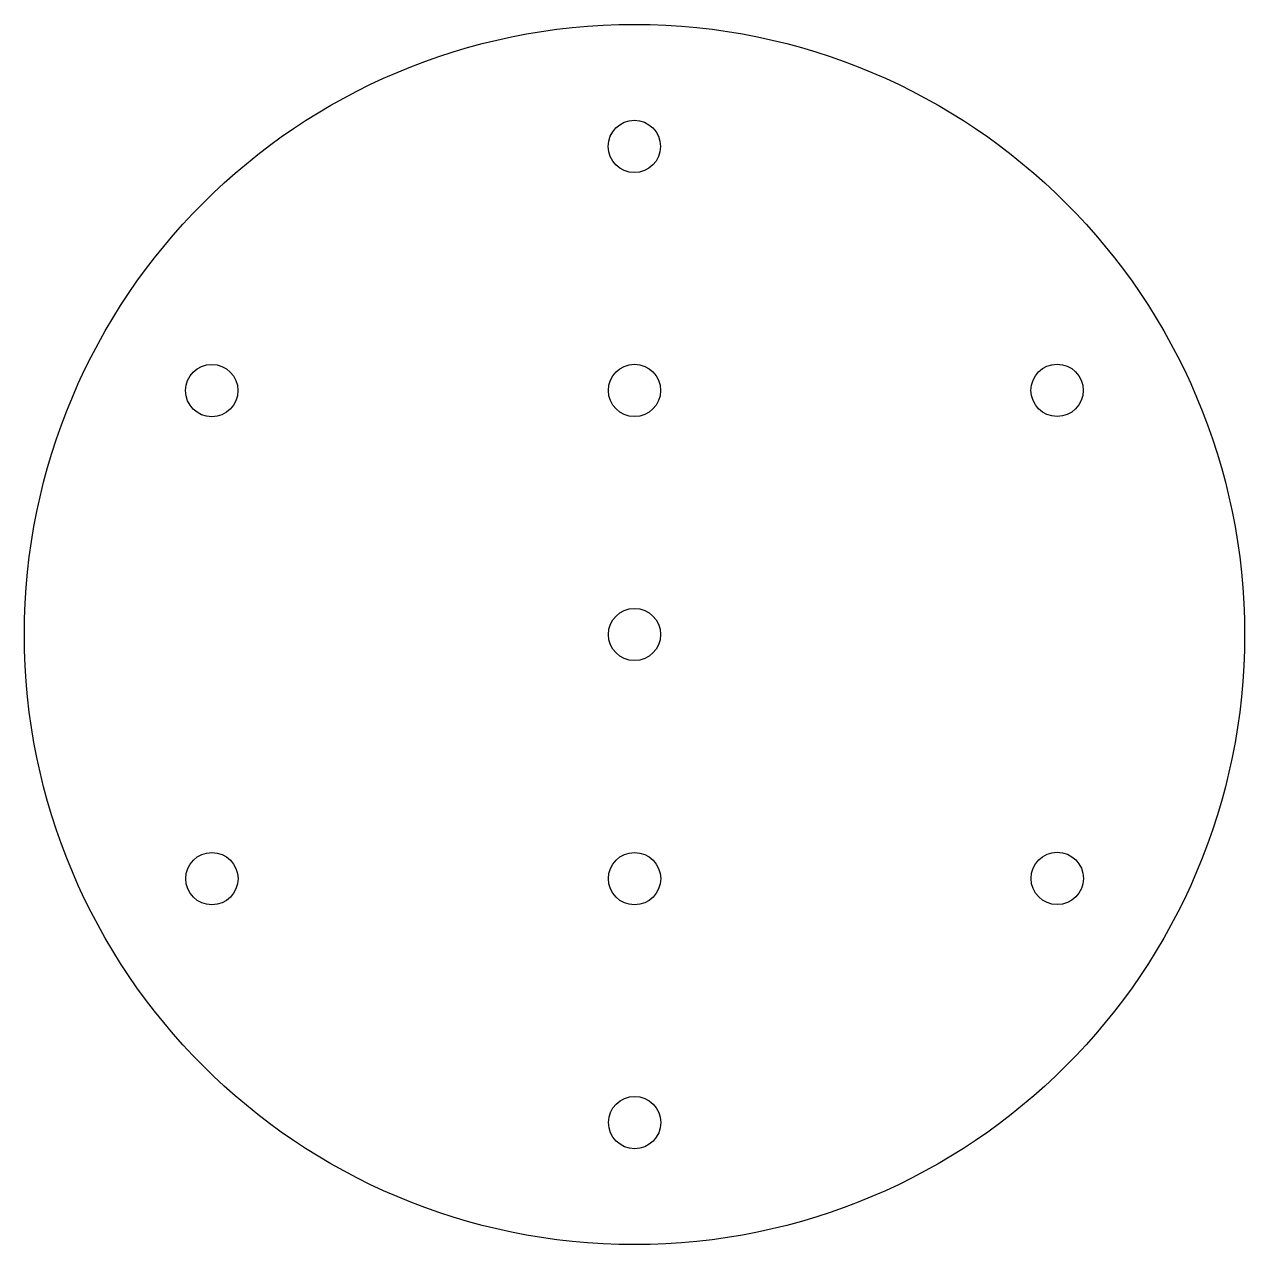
# Model space of a CAD drawing. Header units: millimetres. Extents: x -35 to 35, y -20 to 50.
import ezdxf

# ---------------------------------------------------------------- set-up
doc = ezdxf.new("R2010")
doc.units = ezdxf.units.MM
doc.layers.get('0').update_dxf_attribs({"linetype": 'CONTINUOUS'})

msp = doc.modelspace()

# ---------------------------------------------------------------- linework, layer by layer
for centre, radius in [((0, 15), 35), ((-0.008, 43), 1.5), ((-24.253, 28.993), 1.5), ((0, 29), 1.5), ((24.245, 29.007), 1.5), ((0, 15), 1.5), ((-24.245, 0.993), 1.5), ((0.004, 0.993), 1.5), ((24.253, 1.007), 1.5), ((0.008, -13), 1.5)]:
    msp.add_circle(centre, radius)

doc.saveas('drawing.dxf')
